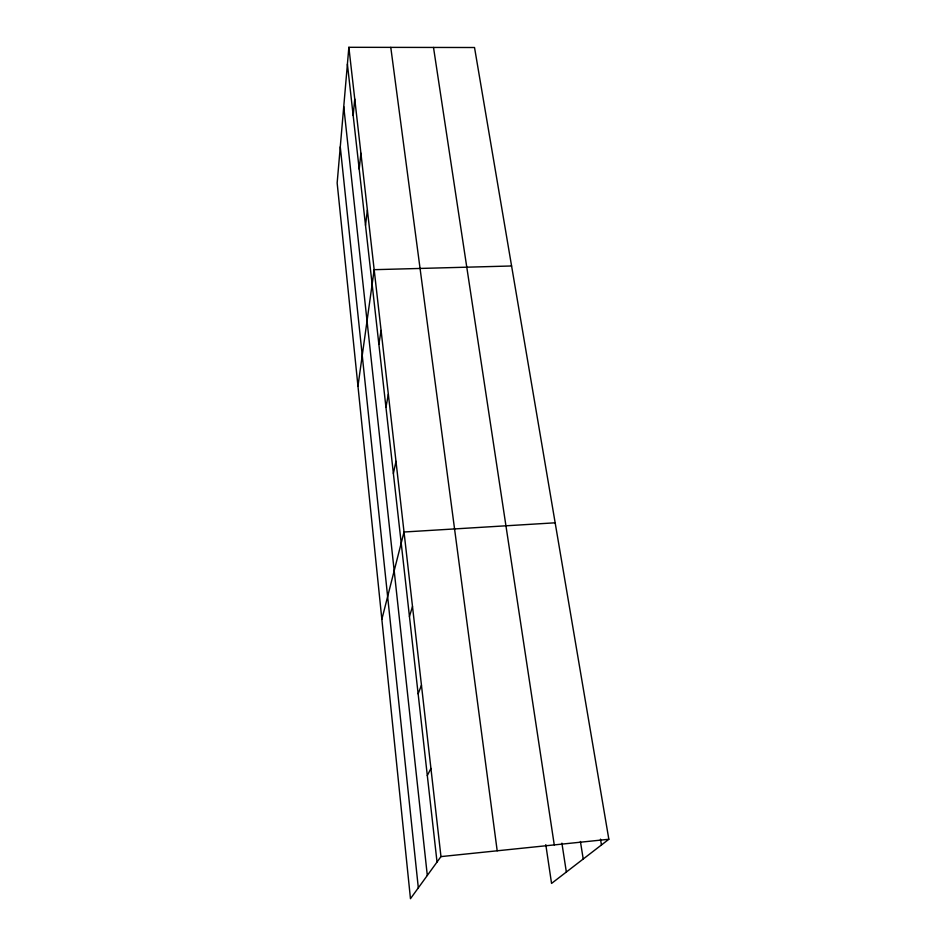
<?xml version="1.0" encoding="UTF-8"?>
<svg xmlns="http://www.w3.org/2000/svg" width="946" height="946" viewBox="0 0 946 946"><rect width="100%" height="100%" fill="white"/><g stroke="black" fill="none" stroke-linecap="round" stroke-linejoin="round"><path stroke-width="1.42" d="M348.861 47.3L337.154 182.992L410.469 898.7L440.966 856.603L348.861 47.3L474.525 47.513L608.846 839.268L551.553 883.422L545.795 844.66M353.165 115.471L354.75 99.058M359.196 169.145L360.923 153.252M365.511 225.373L367.379 210.059M357.966 386.122L374.167 269.681L511.585 265.98M378.873 344.332L381.084 330.426M385.944 407.324L388.345 394.234M393.382 473.497L395.984 461.341M381.853 619.323L404.025 532.007L555.16 522.807M409.441 616.473L412.503 606.528M418.132 693.832L421.467 685.211M427.308 775.566L430.938 768.436M440.966 856.603L608.846 839.268M600.485 839.149L601.455 844.955M580.418 841.502L583.221 859.015M561.9 843.146L566.347 872.023M433.505 47.442L554.261 844.896M390.781 47.371L497.194 850.797M347.407 64.174L437.028 862.043M343.741 106.614L427.308 875.464M340.276 146.878L418.321 887.856"/></g></svg>
